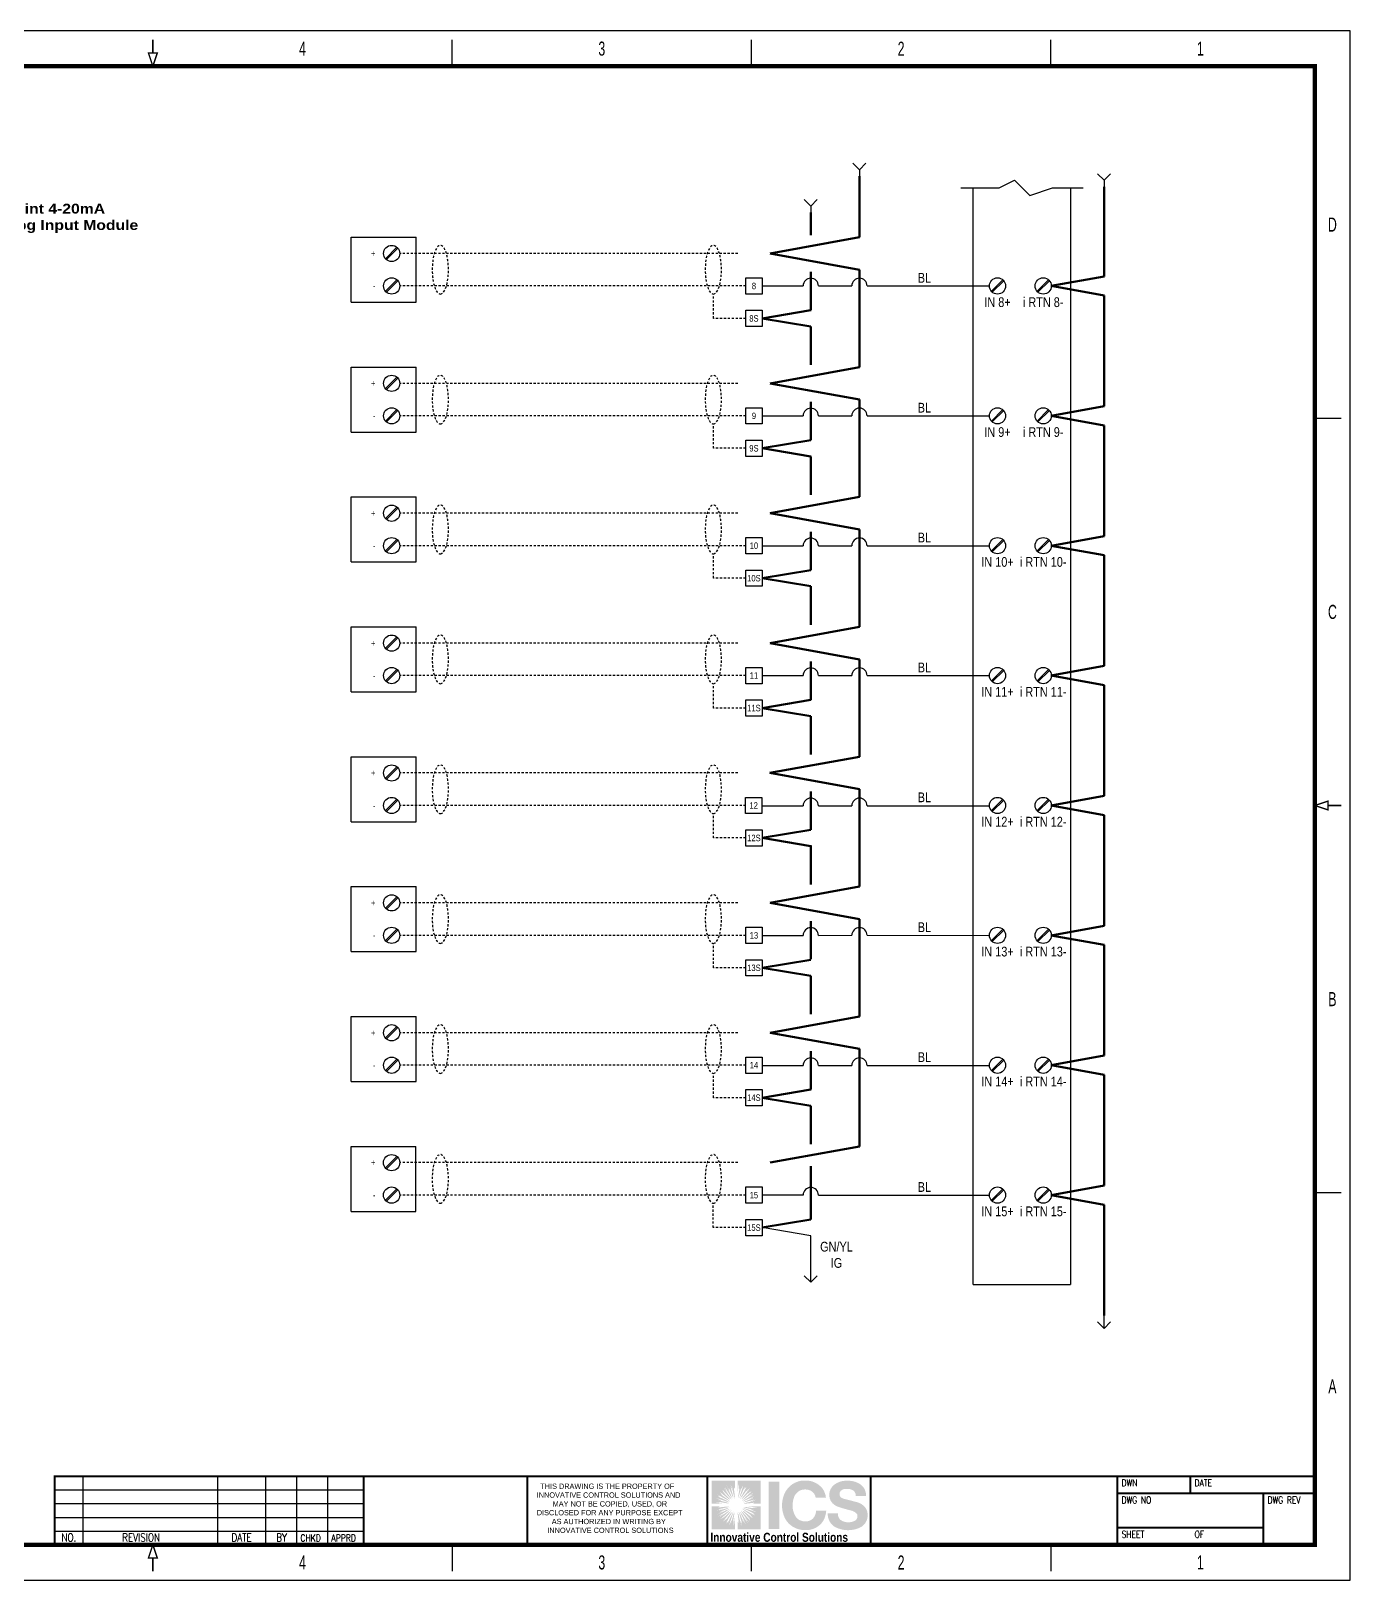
# Model space of a CAD drawing. Extents: x 0 to 136, y 0 to 88.
# Drawn here: x 61.1 to 136, y 0 to 88 of the extents above; entities that cross this region are included whole.
import ezdxf
from ezdxf.enums import TextEntityAlignment as Align

# ---------------------------------------------------------------- set-up
doc = ezdxf.new("R2010")
doc.units = 0
doc.header["$MEASUREMENT"] = 0
doc.linetypes.add('HIDDEN2', pattern=[0.1875, 0.125, -0.0625])
doc.linetypes.add('SLD-SOLID', pattern=[0])
doc.layers.get('0').update_dxf_attribs({"linetype": 'CONTINUOUS'})
for name, color, linetype in [('COVER', 6, 'SLD-SOLID'), ('DESCCHILD', 20, 'CONTINUOUS'), ('FIELD', 7, 'HIDDEN2'), ('FORM', 3, 'CONTINUOUS'), ('ICS', 5, 'CONTINUOUS'), ('REV', 6, 'CONTINUOUS'), ('REVISION', 6, 'CONTINUOUS'), ('SYMB', 4, 'CONTINUOUS'), ('TAGS', 51, 'CONTINUOUS'), ('TEXT', 3, 'CONTINUOUS'), ('WIRE', 1, 'CONTINUOUS')]:
    doc.layers.add(name, color=color, linetype=linetype)
doc.layers.add('JUMPERS', color=253, linetype='CONTINUOUS', lineweight=60)
doc.styles.add('ARIAL', font='')
doc.styles.add('ARIEL', font='arial.ttf', dxfattribs={"width": 0.8, "height": 0.2})
doc.styles.add('TITLE_LARGE', font='simplex.shx', dxfattribs={"width": 0.8, "height": 0.6})
doc.styles.get('ARIAL').set_extended_font_data('Arial Black')

# ---------------------------------------------------------------- blocks, each defined once
blk = doc.blocks.new('ICS Logo Large')
for color, points in [(7, [(0.29, 2.71), (1.14, 2.71), (0.63, 2.77), (0.53, 2.79), (0.86, 2.79), (0.77, 2.82), (0.88, 2.82), (1.28, 2.75), (1.32, 2.75), (1.35, 2.75), (1.47, 2.73), (1.42, 2.74), (1.47, 2.74), (1.31, 2.78), (1.4, 2.77), (0.67, 2.97), (0.95, 2.91), (0.83, 2.96), (0.86, 2.96), (0.65, 3.05), (0.59, 3.08), (0.78, 3.03), (1.48, 2.79), (1.38, 2.83), (1.32, 2.86), (1.31, 2.88), (1.5, 2.81), (0.7, 3.2), (0.89, 3.14), (0.77, 3.2), (0.66, 3.27), (0.82, 3.2), (0.67, 3.32), (1.47, 2.88), (1.46, 2.9), (1.53, 2.86), (1.38, 2.97), (1.37, 2.98), (1.41, 2.96), (1.01, 3.25), (0.95, 3.31), (0.99, 3.29), (0.88, 3.39), (0.91, 3.39), (0.79, 3.5), (0.9, 3.44), (1.49, 2.96), (1.45, 3.01), (1.47, 3.01), (1.58, 2.92), (1.43, 3.07), (1.49, 3.02), (1.19, 3.32), (1.06, 3.47), (1.2, 3.35), (1.03, 3.54), (1, 3.6), (1.07, 3.54), (0.99, 3.66), (1.49, 3.1), (1.47, 3.13), (1.6, 2.99), (1.59, 3.01), (1.6, 3), (1.52, 3.12), (1.63, 2.99), (1.27, 3.5), (1.09, 3.75), (1.14, 3.7), (1.33, 3.45), (1.17, 3.74), (1.27, 3.61), (1.16, 3.81), (1.18, 3.8), (1.41, 3.42), (1.61, 3.1), (1.56, 3.2), (1.57, 3.18), (1.65, 3.07), (1.65, 3.07), (1.62, 3.13), (1.66, 3.07), (1.66, 3.07), (1.64, 3.12), (1.46, 3.51), (1.37, 3.7), (1.28, 3.92), (1.31, 3.86), (1.45, 3.57), (1.5, 3.49), (1.47, 3.55), (1.36, 3.81), (1.45, 3.65), (1.49, 3.55), (1.45, 3.7), (1.43, 3.79), (1.53, 3.53), (1.67, 3.19), (1.69, 3.17), (1.69, 3.18), (1.7, 3.16), (1.74, 3.07), (1.7, 3.21), (1.72, 3.18), (1.55, 3.78), (1.56, 3.81), (1.59, 3.73), (1.53, 4.02), (1.66, 3.55), (1.61, 3.9), (1.65, 3.75), (1.72, 3.4), (1.77, 3.2), (1.8, 3.05), (1.79, 3.16), (1.79, 3.19), (1.78, 3.25), (1.8, 3.18), (1.82, 3.07), (1.82, 3.22), (1.76, 3.69), (1.76, 3.74), (1.76, 3.85), (1.79, 3.69), (1.8, 3.78), (1.83, 3.72), (1.83, 4.24), (0.29, 4.24)]), (7, [(2, 4.24), (2, 3.39), (2.06, 3.9), (2.09, 4.01), (2.09, 3.67), (2.12, 3.77), (2.12, 3.66), (2.05, 3.25), (2.05, 3.21), (2.04, 3.18), (2.02, 3.06), (2.04, 3.11), (2.04, 3.06), (2.08, 3.23), (2.06, 3.14), (2.27, 3.86), (2.21, 3.59), (2.25, 3.7), (2.25, 3.68), (2.35, 3.89), (2.37, 3.94), (2.33, 3.76), (2.09, 3.05), (2.13, 3.15), (2.16, 3.22), (2.17, 3.22), (2.1, 3.04), (2.49, 3.84), (2.43, 3.65), (2.5, 3.76), (2.56, 3.88), (2.5, 3.72), (2.62, 3.87), (2.17, 3.06), (2.19, 3.08), (2.16, 3.01), (2.26, 3.16), (2.27, 3.16), (2.26, 3.13), (2.54, 3.52), (2.6, 3.59), (2.59, 3.54), (2.69, 3.65), (2.68, 3.62), (2.8, 3.74), (2.74, 3.64), (2.26, 3.04), (2.3, 3.08), (2.3, 3.06), (2.21, 2.96), (2.36, 3.11), (2.31, 3.04), (2.62, 3.34), (2.77, 3.48), (2.64, 3.34), (2.83, 3.5), (2.9, 3.54), (2.83, 3.46), (2.96, 3.55), (2.39, 3.04), (2.42, 3.06), (2.29, 2.94), (2.3, 2.94), (2.3, 2.93), (2.41, 3.01), (2.28, 2.9), (2.79, 3.27), (3.04, 3.45), (2.99, 3.39), (2.74, 3.2), (3.03, 3.36), (2.91, 3.26), (3.11, 3.37), (3.09, 3.36), (2.72, 3.13), (2.39, 2.92), (2.49, 2.97), (2.47, 2.96), (2.36, 2.89), (2.36, 2.88), (2.42, 2.91), (2.37, 2.87), (2.37, 2.87), (2.41, 2.89), (2.81, 3.08), (3, 3.17), (3.22, 3.25), (3.15, 3.23), (2.86, 3.08), (2.79, 3.04), (2.84, 3.06), (3.11, 3.17), (2.94, 3.09), (2.85, 3.04), (2.99, 3.09), (3.08, 3.11), (2.82, 3), (2.48, 2.86), (2.46, 2.84), (2.47, 2.84), (2.45, 2.83), (2.37, 2.79), (2.51, 2.83), (2.48, 2.82), (3.07, 2.98), (3.1, 2.98), (3.03, 2.94), (3.31, 3), (2.84, 2.87), (3.2, 2.92), (3.05, 2.89), (2.69, 2.81), (2.49, 2.76), (2.35, 2.74), (2.46, 2.75), (2.49, 2.75), (2.54, 2.75), (2.47, 2.74), (2.36, 2.71), (2.52, 2.72), (2.99, 2.77), (3.04, 2.78), (3.15, 2.77), (2.99, 2.74), (3.07, 2.74), (3.01, 2.71), (3.54, 2.71), (3.54, 4.24)]), (5, [(8.39, 3.96, 0.213413), (8.08, 3.35, 0.163553), (8.22, 2.84, 0.142857), (8.62, 2.53, 0.025145), (9.56, 2.26, -0.09686), (9.84, 2.11, -0.289881), (9.95, 1.88, -0.260087), (9.81, 1.61, -0.162834), (9.34, 1.49, -0.154987), (8.88, 1.61, -0.092691), (8.77, 1.7, -0.184326), (8.65, 2.07), (7.98, 2.07, 0.264503), (8.43, 1.19, 0.257886), (10.22, 1.19, 0.386581), (10.52, 2.39, 0.201807), (9.84, 2.84, 0.002487), (9.1, 3.03, -0.125362), (8.85, 3.14, -0.416205), (8.85, 3.58, -0.214381), (9.24, 3.7, -0.17784), (9.69, 3.58, -0.23553), (9.84, 3.23), (10.52, 3.23, 0.23064), (10.2, 3.96, 0.173579), (9.29, 4.24, 0.182782)]), (7, [(1.83, 1.01), (1.83, 1.86), (1.77, 1.35), (1.74, 1.24), (1.74, 1.57), (1.71, 1.48), (1.71, 1.59), (1.78, 2), (1.78, 2.04), (1.78, 2.07), (1.8, 2.19), (1.79, 2.14), (1.79, 2.19), (1.75, 2.02), (1.76, 2.11), (1.56, 1.39), (1.62, 1.66), (1.58, 1.55), (1.58, 1.57), (1.48, 1.36), (1.45, 1.31), (1.5, 1.49), (1.74, 2.19), (1.7, 2.1), (1.67, 2.03), (1.66, 2.03), (1.72, 2.21), (1.34, 1.41), (1.4, 1.6), (1.33, 1.49), (1.27, 1.37), (1.33, 1.53), (1.21, 1.38), (1.66, 2.19), (1.63, 2.17), (1.67, 2.24), (1.57, 2.09), (1.56, 2.09), (1.57, 2.12), (1.29, 1.73), (1.23, 1.66), (1.24, 1.71), (1.14, 1.6), (1.14, 1.63), (1.03, 1.51), (1.09, 1.61), (1.57, 2.21), (1.53, 2.17), (1.53, 2.19), (1.62, 2.29), (1.47, 2.14), (1.52, 2.21), (1.21, 1.91), (1.06, 1.77), (1.18, 1.91), (0.99, 1.75), (0.93, 1.71), (1, 1.79), (0.87, 1.7), (1.44, 2.21), (1.4, 2.19), (1.54, 2.31), (1.52, 2.31), (1.53, 2.32), (1.42, 2.24), (1.55, 2.34), (1.03, 1.98), (0.79, 1.8), (0.83, 1.85), (1.09, 2.05), (0.79, 1.89), (0.92, 1.98), (0.72, 1.88), (0.73, 1.89), (1.11, 2.12), (1.44, 2.33), (1.33, 2.27), (1.35, 2.29), (1.47, 2.36), (1.47, 2.37), (1.4, 2.34), (1.46, 2.38), (1.46, 2.38), (1.41, 2.36), (1.02, 2.17), (0.83, 2.08), (0.61, 1.99), (0.67, 2.02), (0.97, 2.17), (1.04, 2.21), (0.99, 2.19), (0.72, 2.08), (0.89, 2.16), (0.98, 2.21), (0.83, 2.16), (0.75, 2.14), (1.01, 2.25), (1.35, 2.39), (1.37, 2.4), (1.36, 2.41), (1.38, 2.42), (1.46, 2.45), (1.32, 2.42), (1.35, 2.43), (0.75, 2.27), (0.73, 2.27), (0.8, 2.31), (0.52, 2.25), (0.99, 2.38), (0.63, 2.33), (0.78, 2.36), (1.13, 2.44), (1.34, 2.48), (1.48, 2.51), (1.37, 2.5), (1.34, 2.5), (1.29, 2.5), (1.35, 2.51), (1.46, 2.54), (1.31, 2.53), (0.84, 2.48), (0.79, 2.47), (0.68, 2.48), (0.84, 2.51), (0.76, 2.51), (0.82, 2.54), (0.29, 2.54), (0.29, 1.01)]), (7, [(3.54, 2.54), (2.68, 2.54), (3.2, 2.48), (3.3, 2.46), (2.97, 2.46), (3.06, 2.43), (2.95, 2.43), (2.55, 2.5), (2.51, 2.5), (2.48, 2.5), (2.35, 2.52), (2.41, 2.51), (2.35, 2.51), (2.52, 2.47), (2.43, 2.48), (3.15, 2.28), (2.88, 2.34), (2.99, 2.29), (2.97, 2.29), (3.18, 2.2), (3.24, 2.17), (3.05, 2.22), (2.35, 2.46), (2.45, 2.42), (2.51, 2.38), (2.52, 2.37), (2.33, 2.44), (3.13, 2.05), (2.94, 2.11), (3.06, 2.05), (3.17, 1.98), (3.01, 2.05), (3.16, 1.93), (2.36, 2.37), (2.37, 2.35), (2.3, 2.38), (2.45, 2.28), (2.46, 2.27), (2.42, 2.29), (2.82, 2), (2.88, 1.94), (2.84, 1.96), (2.94, 1.86), (2.92, 1.86), (3.04, 1.75), (2.93, 1.81), (2.33, 2.29), (2.38, 2.24), (2.36, 2.24), (2.25, 2.33), (2.4, 2.18), (2.34, 2.23), (2.63, 1.93), (2.77, 1.78), (2.63, 1.9), (2.8, 1.71), (2.83, 1.65), (2.76, 1.71), (2.84, 1.59), (2.34, 2.15), (2.35, 2.12), (2.23, 2.26), (2.24, 2.24), (2.22, 2.25), (2.31, 2.13), (2.2, 2.26), (2.56, 1.75), (2.74, 1.5), (2.69, 1.55), (2.5, 1.8), (2.66, 1.51), (2.56, 1.64), (2.67, 1.43), (2.65, 1.45), (2.42, 1.82), (2.22, 2.15), (2.27, 2.05), (2.25, 2.07), (2.18, 2.18), (2.18, 2.18), (2.2, 2.12), (2.17, 2.18), (2.16, 2.18), (2.18, 2.13), (2.37, 1.74), (2.46, 1.55), (2.55, 1.33), (2.52, 1.39), (2.37, 1.68), (2.33, 1.76), (2.36, 1.7), (2.46, 1.44), (2.38, 1.6), (2.34, 1.7), (2.38, 1.55), (2.4, 1.46), (2.3, 1.72), (2.16, 2.06), (2.14, 2.08), (2.14, 2.07), (2.13, 2.09), (2.09, 2.18), (2.12, 2.04), (2.11, 2.07), (2.28, 1.47), (2.27, 1.44), (2.24, 1.52), (2.29, 1.23), (2.16, 1.7), (2.22, 1.34), (2.18, 1.5), (2.1, 1.85), (2.06, 2.05), (2.03, 2.2), (2.04, 2.09), (2.04, 2.06), (2.04, 2), (2.03, 2.07), (2, 2.18), (2.01, 2.03), (2.07, 1.56), (2.07, 1.51), (2.07, 1.4), (2.04, 1.56), (2.03, 1.47), (2, 1.53), (2, 1.01), (3.54, 1.01)])]:
    blk.add_hatch(color=color).paths.add_polyline_path(points)
h = blk.add_hatch(color=5)
h.paths.add_polyline_path([(4.76, 4.18), (4.06, 4.18), (4.06, 2.71), (4.76, 2.71)])
h.paths.add_polyline_path([(4.76, 2.71), (4.06, 2.71), (4.06, 2.54), (4.76, 2.54)])
h.paths.add_polyline_path([(4.76, 2.54), (4.06, 2.54), (4.06, 1.04), (4.76, 1.04)])
h.paths.add_polyline_path([(6.13, 3.59, -0.213069), (6.84, 3.59, -0.244732), (7.18, 3.12), (7.86, 3.12, 0.136605), (7.61, 3.75, 0.156523), (6.85, 4.22, 0.02938), (6.71, 4.24), (6.22, 4.24, 0.043463), (5.98, 4.18, 0.25945), (5.02, 3.12, 0.052074), (4.95, 2.71), (5.65, 2.71, -0.075182), (5.78, 3.24, -0.13526)])
h.paths.add_polyline_path([(5.65, 2.71), (4.95, 2.71), (4.95, 2.54), (5.65, 2.54, -0.023089)])
h.paths.add_polyline_path([(5.65, 2.54), (4.95, 2.54), (4.95, 2.49, 0.052074), (5.02, 2.08, 0.195357), (5.65, 1.2, 0.150524), (6.47, 0.97, 0.167993), (7.31, 1.2, 0.182992), (7.81, 1.89, 0.049103), (7.88, 2.25), (7.21, 2.25, -0.086334), (7.11, 1.89, -0.1446), (6.84, 1.62, -0.223806), (6.13, 1.62, -0.150114), (5.84, 1.89, -0.137117)])
at = {"color": 7, "insert": (0.2, 0.79), "char_height": 0.6, "attachment_point": 1, "style": 'ARIEL'}
blk.add_mtext_dynamic_manual_height_columns('{\\fArial|b1|i0|c0|p34;Innovative Control Solutions}', width=13.0943, gutter_width=1, heights=[0], dxfattribs=at)
blk = doc.blocks.new('WIRE LABEL')
at = {"layer": 'TEXT', "style": 'ARIEL', "width": 0.8}
for tag, p in [('COLOR', (0, 0.125)), ('LABEL', (0, -0.125))]:
    blk.add_attdef(tag, text='', height=0.15, dxfattribs=at).set_placement(p, align=Align.MIDDLE_CENTER)
blk = doc.blocks.new('PLC Term')
at = {"layer": 'SYMB'}
for p, q in [((-0.095, -0.08), (0.08, 0.095)), ((-0.08, -0.095), (0.095, 0.08))]:
    blk.add_line(p, q, dxfattribs=at)
blk.add_circle((0, 0), 0.125, dxfattribs=at)
at = {"layer": 'SYMB', "color": 7, "style": 'ARIEL', "width": 0.8}
blk.add_attdef('##', text='', height=0.15, dxfattribs=at).set_placement((0, 0.25), align=Align.MIDDLE_CENTER)
at = {"layer": 'SYMB', "color": 3, "style": 'ARIEL', "width": 0.8}
blk.add_attdef('TERM', text='', height=0.15, dxfattribs=at).set_placement((0, -0.25), align=Align.MIDDLE_CENTER)
blk = doc.blocks.new('Term')
at = {"layer": 'SYMB'}
blk.add_lwpolyline([(-0.125, 0.125), (0.125, 0.125), (0.125, -0.125), (-0.125, -0.125)], close=True, dxfattribs=at)
at = {"layer": 'SYMB', "style": 'ARIEL', "width": 0.8}
blk.add_attdef('STRIP', text='', height=0.15, dxfattribs=at).set_placement((0, 0.188), align=Align.CENTER)
blk.add_attdef('##', text='', height=0.1, dxfattribs=at).set_placement((0, 0), align=Align.MIDDLE_CENTER)
blk = doc.blocks.new('E00216')
at = {"layer": 'WIRE'}
for p, q in [((0, -0.2), (0, 0)), ((0, -0.2), (-0.1, -0.1)), ((0.1, -0.1), (0, -0.2))]:
    blk.add_line(p, q, dxfattribs=at)
blk = doc.blocks.new('TO BOTTOM')
at = {"layer": 'WIRE', "linetype": 'Continuous'}
blk.add_blockref('E00216', (0, 0), dxfattribs=at)
at = {"layer": 'FIELD', "style": 'ARIEL', "width": 0.8}
for tag, p in [('SIGNAL', (0, -0.375)), ('XFRN', (0, -0.59375))]:
    blk.add_attdef(tag, text='', height=0.15, dxfattribs=at).set_placement(p, align=Align.MIDDLE)
blk = doc.blocks.new('E00215')
at = {"layer": 'WIRE'}
for p, q in [((0, 0.1), (-0.1, 0.2)), ((0.1, 0.2), (0, 0.1)), ((0, 0.1), (0, 0))]:
    blk.add_line(p, q, dxfattribs=at)
blk = doc.blocks.new('FROM TOP')
at = {"layer": 'WIRE', "linetype": 'Continuous'}
blk.add_blockref('E00215', (0, 0), dxfattribs=at)
at = {"layer": 'FIELD', "style": 'ARIEL', "width": 0.8}
for tag, p in [('SIGNAL', (0, 0.59375)), ('XFRN', (0, 0.375))]:
    blk.add_attdef(tag, text='', height=0.15, dxfattribs=at).set_placement(p, align=Align.MIDDLE)
blk = doc.blocks.new('AI3')
at = {"layer": 'SYMB'}
for p, q in [((-0.5, 0), (0.5, 0)), ((-0.5, -1), (-0.5, 0)), ((0.5, -1), (0.5, 0)), ((-0.5, -1), (0.5, -1))]:
    blk.add_line(p, q, dxfattribs=at)
for centre in [(0.125, -0.25), (0.125, -0.75)]:
    blk.add_circle(centre, 0.125, dxfattribs=at)
at = {"layer": 'DESCCHILD', "style": 'ARIEL', "width": 0.8}
blk.add_attdef('DESC1', text='', height=0.15, dxfattribs=at).set_placement((-1.875, -0.375), align=Align.CENTER)
blk.add_attdef('DESC2', text='', height=0.15, dxfattribs=at).set_placement((-1.875, -0.5), align=Align.MIDDLE_CENTER)
at = {"layer": 'TAGS', "style": 'ARIEL', "width": 0.8}
blk.add_attdef('TAG', text='', height=0.15, dxfattribs=at).set_placement((0, -1.25), align=Align.CENTER)
at = {"layer": 'TEXT', "style": 'ARIEL', "width": 0.8}
for tag, p in [('T1', (-0.125, -0.25)), ('T2', (-0.125, -0.75))]:
    blk.add_attdef(tag, text='', height=0.1, dxfattribs=at).set_placement(p, align=Align.MIDDLE_RIGHT)
blk.add_attdef('RANGE', text='', height=0.15, dxfattribs=at).set_placement((0, -1.5), align=Align.CENTER)

msp = doc.modelspace()

# ---------------------------------------------------------------- linework, layer by layer
for p, q in [((116.069, 79.097), (116.937, 79.531)), ((116.937, 79.531), (117.805, 78.663)), ((113.899, 79.097), (116.069, 79.097)), ((117.805, 78.663), (119.107, 79.097)), ((119.107, 79.097), (120.843, 79.097))]:
    msp.add_line(p, q)
at = {"layer": 'FIELD'}
for p, q in [((101.22, 75.361), (82.024, 75.361)), ((101.681, 73.516), (82.024, 73.516)), ((99.836, 71.671), (99.836, 73.055)), ((101.681, 71.671), (99.836, 71.671)), ((101.22, 67.982), (82.024, 67.982)), ((101.681, 66.137), (82.024, 66.137)), ((99.836, 64.293), (99.836, 65.676)), ((101.681, 64.293), (99.836, 64.293)), ((101.22, 60.604), (82.024, 60.604)), ((101.681, 58.759), (82.024, 58.759)), ((99.836, 56.914), (99.836, 58.298)), ((101.681, 56.914), (99.836, 56.914)), ((101.22, 53.225), (82.024, 53.225)), ((101.681, 51.381), (82.024, 51.381)), ((99.836, 49.536), (99.836, 50.919)), ((101.681, 49.536), (99.836, 49.536)), ((101.22, 45.847), (82.025, 45.847)), ((101.682, 44.002), (82.025, 44.002)), ((99.837, 42.157), (99.837, 43.541)), ((101.682, 42.157), (99.837, 42.157)), ((101.22, 38.468), (82.024, 38.468)), ((101.681, 36.624), (82.024, 36.624)), ((99.836, 34.779), (99.836, 36.162)), ((101.681, 34.779), (99.836, 34.779)), ((101.22, 31.09), (82.024, 31.09)), ((101.681, 29.245), (82.024, 29.245)), ((99.836, 27.401), (99.836, 28.784)), ((101.681, 27.401), (99.836, 27.401)), ((101.218, 23.711), (82.023, 23.711)), ((101.679, 21.867), (82.023, 21.867)), ((99.835, 20.022), (99.835, 21.406)), ((101.679, 20.022), (99.835, 20.022))]:
    msp.add_line(p, q, dxfattribs=at)
at = {"layer": 'FIELD', "extrusion": (0, 0, -1)}
for centre in [(84.33, 74.438), (99.836, 74.438), (84.33, 67.06), (99.836, 67.06), (84.33, 59.681), (99.836, 59.681), (84.33, 52.303), (99.836, 52.303), (84.331, 44.924), (99.837, 44.924), (84.33, 37.546), (99.836, 37.546), (84.33, 30.167), (99.836, 30.167), (84.328, 22.789), (99.835, 22.789)]:
    msp.add_ellipse(centre, major_axis=(0, -1.383), ratio=0.333333, dxfattribs=at)
at = {"layer": 'FORM', "linetype": 'Continuous'}
for p, q in [((85, 86), (85, 87.5)), ((119, 86), (119, 87.5)), ((85, 2), (85, 0.5)), ((119, 2), (119, 0.5))]:
    msp.add_line(p, q, dxfattribs=at)
at = {"layer": 'FORM'}
for p, q in [((62.419, 1.993), (62.419, 5.908)), ((62.419, 5.908), (79.973, 5.908)), ((64.048, 1.993), (64.048, 5.908)), ((71.682, 1.993), (71.682, 5.908)), ((74.422, 1.993), (74.422, 5.908)), ((76.184, 1.993), (76.184, 5.908)), ((77.945, 1.993), (77.945, 5.908)), ((62.419, 5.125), (79.973, 5.125)), ((62.419, 4.342), (79.973, 4.342)), ((62.419, 3.559), (79.973, 3.559)), ((62.419, 2.776), (79.973, 2.776))]:
    msp.add_line(p, q, dxfattribs=at)
at = {"layer": 'FORM', "linetype": 'Continuous'}
msp.add_lwpolyline([(0, 0), (136, 0), (136, 88), (0, 88), (0, 0)], dxfattribs=at)
for points, const_width in [([(68, 87.5), (68, 86.75), (67.75, 86.75), (68, 86), (68.25, 86.75), (68, 86.75)], 0.08), ([(102, 86), (102, 87.5)], 0.08), ([(4, 2), (134, 2), (134, 86), (2, 86), (2, 2), (4, 2)], 0.24), ([(134, 66), (135.5, 66)], 0.08), ([(135.5, 44), (134.75, 44), (134.75, 44.25), (134, 44), (134.75, 43.75), (134.75, 44)], 0.08), ([(134, 22), (135.5, 22)], 0.08), ([(134.056, 5.894), (62.419, 5.894), (62.419, 1.993)], 0.117), ([(79.973, 5.908), (79.973, 2.007)], 0.117), ([(89.274, 5.901), (89.274, 2)], 0.117), ([(99.499, 5.908), (99.499, 2.007)], 0.117), ([(108.771, 5.908), (108.771, 2.007)], 0.117), ([(122.784, 5.901), (122.784, 2)], 0.117), ([(126.929, 5.901), (126.929, 4.926)], 0.117), ([(134, 4.926), (122.784, 4.926)], 0.117), ([(131.074, 4.926), (131.074, 2)], 0.117), ([(131.074, 2.975), (122.784, 2.975)], 0.117), ([(68, 0.5), (68, 1.25), (68.25, 1.25), (68, 2), (67.75, 1.25), (68, 1.25)], 0.08), ([(102, 2), (102, 0.5)], 0.08)]:
    msp.add_lwpolyline(points, dxfattribs=dict(at, const_width=const_width))
at = {"layer": 'JUMPERS'}
for p, q in [((108.137, 76.283), (108.137, 79.75)), ((122.029, 74.061), (122.029, 79.148)), ((103.064, 75.361), (108.137, 76.283)), ((108.137, 74.438), (103.064, 75.361)), ((108.137, 68.904), (108.137, 74.438)), ((119.033, 73.516), (122.029, 74.061)), ((122.029, 72.971), (119.033, 73.516)), ((122.029, 66.682), (122.029, 72.971)), ((103.064, 67.982), (108.137, 68.904)), ((108.137, 67.06), (103.064, 67.982)), ((108.137, 61.526), (108.137, 67.06)), ((119.033, 66.137), (122.029, 66.682)), ((122.029, 65.593), (119.033, 66.137)), ((122.029, 59.304), (122.029, 65.593)), ((103.064, 60.604), (108.137, 61.526)), ((108.137, 59.681), (103.064, 60.604)), ((108.137, 54.147), (108.137, 59.681)), ((119.033, 58.759), (122.029, 59.304)), ((122.029, 58.214), (119.033, 58.759)), ((122.029, 51.925), (122.029, 58.214)), ((103.064, 53.225), (108.137, 54.147)), ((108.137, 52.303), (103.064, 53.225)), ((108.137, 46.769), (108.137, 52.303)), ((119.033, 51.381), (122.029, 51.925)), ((122.029, 50.836), (119.033, 51.381)), ((122.029, 44.547), (122.029, 50.836)), ((103.05, 45.847), (108.137, 46.769)), ((108.137, 44.924), (103.05, 45.847)), ((108.137, 39.391), (108.137, 44.924)), ((108.137, 40.313), (108.137, 44.924)), ((119.033, 44.002), (122.029, 44.547)), ((122.029, 43.457), (119.033, 44.002)), ((122.029, 37.168), (122.029, 43.457)), ((103.064, 38.468), (108.137, 39.391)), ((108.137, 37.546), (103.064, 38.468)), ((108.137, 32.012), (108.137, 37.546)), ((119.033, 36.624), (122.029, 37.168)), ((122.029, 36.079), (119.033, 36.624)), ((122.029, 29.79), (122.029, 36.079)), ((103.064, 31.09), (108.137, 32.012)), ((108.137, 30.167), (103.064, 31.09)), ((108.137, 24.634), (108.137, 30.167)), ((119.033, 29.245), (122.029, 29.79)), ((122.029, 28.701), (119.033, 29.245)), ((122.029, 22.411), (122.029, 28.701)), ((103.064, 23.711), (108.137, 24.634)), ((119.033, 21.867), (122.029, 22.411)), ((122.029, 21.322), (119.033, 21.867)), ((122.029, 15.033), (122.029, 21.322))]:
    msp.add_line(p, q, dxfattribs=at)
at = {"layer": 'JUMPERS', "color": 3}
for p, q in [((105.37, 76.409), (105.37, 77.687)), ((105.37, 72.132), (105.37, 74.312)), ((102.603, 71.671), (105.37, 72.132)), ((105.37, 71.21), (102.603, 71.671)), ((105.37, 69.03), (105.37, 71.21)), ((105.37, 64.754), (105.37, 66.934)), ((102.603, 64.293), (105.37, 64.754)), ((105.37, 63.832), (102.603, 64.293)), ((105.37, 61.652), (105.37, 63.832)), ((105.37, 57.376), (105.37, 59.555)), ((102.603, 56.914), (105.37, 57.376)), ((105.37, 56.453), (102.603, 56.914)), ((105.37, 54.273), (105.37, 56.453)), ((105.37, 49.997), (105.37, 52.177)), ((102.603, 49.536), (105.37, 49.997)), ((105.37, 49.075), (102.603, 49.536)), ((105.37, 46.895), (105.37, 49.075)), ((105.37, 42.619), (105.37, 44.799)), ((102.603, 42.157), (105.37, 42.619)), ((105.37, 41.696), (102.603, 42.157)), ((105.37, 39.516), (105.37, 41.734)), ((105.37, 35.278), (105.37, 37.42)), ((102.603, 34.779), (105.37, 35.24)), ((105.37, 34.318), (102.603, 34.779)), ((105.37, 32.138), (105.37, 34.318)), ((105.37, 27.862), (105.37, 30.042)), ((102.603, 27.401), (105.37, 27.862)), ((105.37, 26.939), (102.603, 27.401)), ((105.37, 24.759), (105.37, 26.939)), ((105.37, 20.483), (105.37, 23.502)), ((102.603, 20.022), (105.37, 20.483))]:
    msp.add_line(p, q, dxfattribs=at)
at = {"layer": 'REVISION', "color": 1}
msp.add_line((104.936, 21.869), (102.602, 21.869), dxfattribs=at)
at = {"layer": 'SYMB'}
for p, q in [((114.593, 16.794), (114.593, 79.049)), ((120.127, 79.049), (120.127, 16.789)), ((114.593, 16.789), (120.127, 16.789))]:
    msp.add_line(p, q, dxfattribs=at)
at = {"layer": 'TEXT'}
for p, q in [((81.216, 75.065), (81.858, 75.711)), ((81.268, 75.01), (81.917, 75.656)), ((81.216, 73.221), (81.858, 73.866)), ((81.268, 73.165), (81.917, 73.811)), ((81.216, 67.687), (81.858, 68.333)), ((81.268, 67.632), (81.917, 68.277)), ((81.216, 65.842), (81.858, 66.488)), ((81.268, 65.787), (81.917, 66.433)), ((81.216, 60.308), (81.858, 60.954)), ((81.268, 60.253), (81.917, 60.899)), ((81.216, 58.464), (81.858, 59.109)), ((81.268, 58.409), (81.917, 59.054)), ((81.216, 52.93), (81.858, 53.576)), ((81.268, 52.875), (81.917, 53.52)), ((81.216, 51.085), (81.858, 51.731)), ((81.268, 51.03), (81.917, 51.676)), ((81.217, 45.552), (81.859, 46.197)), ((81.269, 45.496), (81.918, 46.142)), ((81.217, 43.707), (81.859, 44.353)), ((81.269, 43.652), (81.918, 44.297)), ((81.216, 38.173), (81.858, 38.819)), ((81.268, 38.118), (81.917, 38.763)), ((81.216, 36.328), (81.858, 36.974)), ((81.268, 36.273), (81.917, 36.919)), ((81.216, 30.795), (81.858, 31.44)), ((81.268, 30.739), (81.917, 31.385)), ((81.216, 28.95), (81.858, 29.596)), ((81.268, 28.895), (81.917, 29.54)), ((81.215, 23.416), (81.857, 24.062)), ((81.266, 23.361), (81.916, 24.006)), ((81.215, 21.572), (81.857, 22.217)), ((81.266, 21.516), (81.916, 22.162))]:
    msp.add_line(p, q, dxfattribs=at)
at = {"layer": 'WIRE'}
for p, q in [((102.603, 73.516), (104.936, 73.517)), ((105.804, 73.517), (107.703, 73.517)), ((108.571, 73.517), (115.516, 73.516)), ((102.603, 66.138), (104.936, 66.137)), ((105.804, 66.137), (107.703, 66.139)), ((108.571, 66.139), (115.516, 66.137)), ((102.603, 58.76), (104.936, 58.759)), ((105.804, 58.759), (107.703, 58.76)), ((108.571, 58.76), (115.516, 58.759)), ((102.603, 51.381), (104.936, 51.38)), ((105.804, 51.381), (107.703, 51.382)), ((108.571, 51.382), (115.516, 51.381)), ((102.604, 43.985), (104.936, 43.984)), ((105.804, 43.984), (107.703, 43.986)), ((108.571, 43.986), (115.516, 43.984)), ((102.603, 36.624), (104.936, 36.623)), ((105.804, 36.624), (107.703, 36.625)), ((108.571, 36.625), (115.516, 36.624)), ((102.603, 29.229), (104.936, 29.227)), ((105.804, 29.228), (107.703, 29.229)), ((108.571, 29.229), (115.516, 29.228)), ((105.804, 21.867), (107.703, 21.868)), ((107.703, 21.868), (115.516, 21.867)), ((105.37, 19.561), (102.603, 20.022)), ((105.37, 17.65), (105.37, 19.561))]:
    msp.add_line(p, q, dxfattribs=at)
at = {"layer": 'WIRE', "color": 1}
for centre in [(105.37, 73.517), (108.137, 73.517), (105.37, 66.137), (108.137, 66.139), (105.37, 58.758), (108.137, 58.76), (105.37, 51.38), (108.137, 51.382), (105.37, 43.984), (108.137, 43.986), (105.37, 36.623), (108.137, 36.625), (105.37, 29.227), (108.137, 29.229), (105.37, 21.869)]:
    msp.add_arc(centre, 0.434, 0, 180, dxfattribs=at)

# ---------------------------------------------------------------- block references
ref = msp.add_blockref('WIRE LABEL', (111.826, 73.516), dxfattribs=dict(xscale=3.68923375, yscale=3.68923375, zscale=3.68923375))
ref.add_attrib('COLOR', 'BL', dxfattribs={"layer": 'TEXT', "height": 0.5534, "style": 'ARIEL', "width": 0.8}).set_placement((111.826, 73.977), align=Align.MIDDLE_CENTER)
ref = msp.add_blockref('WIRE LABEL', (111.826, 66.137), dxfattribs=dict(xscale=3.68923375, yscale=3.68923375, zscale=3.68923375))
ref.add_attrib('COLOR', 'BL', dxfattribs={"layer": 'TEXT', "height": 0.5534, "style": 'ARIEL', "width": 0.8}).set_placement((111.826, 66.599), align=Align.MIDDLE_CENTER)
ref = msp.add_blockref('WIRE LABEL', (111.826, 58.759), dxfattribs=dict(xscale=3.68923375, yscale=3.68923375, zscale=3.68923375))
ref.add_attrib('COLOR', 'BL', dxfattribs={"layer": 'TEXT', "height": 0.5534, "style": 'ARIEL', "width": 0.8}).set_placement((111.826, 59.22), align=Align.MIDDLE_CENTER)
ref = msp.add_blockref('WIRE LABEL', (111.826, 51.381), dxfattribs=dict(xscale=3.68923375, yscale=3.68923375, zscale=3.68923375))
ref.add_attrib('COLOR', 'BL', dxfattribs={"layer": 'TEXT', "height": 0.5534, "style": 'ARIEL', "width": 0.8}).set_placement((111.826, 51.842), align=Align.MIDDLE_CENTER)
ref = msp.add_blockref('WIRE LABEL', (111.826, 44.002), dxfattribs=dict(xscale=3.68923375, yscale=3.68923375, zscale=3.68923375))
ref.add_attrib('COLOR', 'BL', dxfattribs={"layer": 'TEXT', "height": 0.5534, "style": 'ARIEL', "width": 0.8}).set_placement((111.826, 44.463), align=Align.MIDDLE_CENTER)
ref = msp.add_blockref('WIRE LABEL', (111.826, 36.624), dxfattribs=dict(xscale=3.68923375, yscale=3.68923375, zscale=3.68923375))
ref.add_attrib('COLOR', 'BL', dxfattribs={"layer": 'TEXT', "height": 0.5534, "style": 'ARIEL', "width": 0.8}).set_placement((111.826, 37.085), align=Align.MIDDLE_CENTER)
ref = msp.add_blockref('WIRE LABEL', (111.826, 29.245), dxfattribs=dict(xscale=3.68923375, yscale=3.68923375, zscale=3.68923375))
ref.add_attrib('COLOR', 'BL', dxfattribs={"layer": 'TEXT', "height": 0.5534, "style": 'ARIEL', "width": 0.8}).set_placement((111.826, 29.706), align=Align.MIDDLE_CENTER)
ref = msp.add_blockref('WIRE LABEL', (111.826, 21.867), dxfattribs=dict(xscale=3.68923375, yscale=3.68923375, zscale=3.68923375))
ref.add_attrib('COLOR', 'BL', dxfattribs={"layer": 'TEXT', "height": 0.5534, "style": 'ARIEL', "width": 0.8}).set_placement((111.826, 22.328), align=Align.MIDDLE_CENTER)
at = {"xscale": 3.68923375, "yscale": 3.68923375, "zscale": 3.68923375}
msp.add_blockref('WIRE LABEL', (106.83, 18.475), dxfattribs=at).add_auto_attribs({'LABEL': 'IG', 'COLOR': 'GN/YL'})
at = {"layer": 'FIELD', "xscale": 3.68923375, "yscale": 3.68923375, "zscale": 3.68923375}
for name, p in [('FROM TOP', (108.137, 79.75)), ('FROM TOP', (122.029, 79.148)), ('FROM TOP', (105.37, 77.687)), ('TO BOTTOM', (105.37, 17.65)), ('TO BOTTOM', (122.029, 15.033))]:
    msp.add_blockref(name, p, dxfattribs=at)
at = {"layer": 'FIELD'}
ref = msp.add_blockref('AI3', (81.102, 76.283), dxfattribs=dict(at, xscale=3.68923375, yscale=3.68923375, zscale=3.68923375))
ref.add_attrib('T2', '-', dxfattribs={"layer": 'TEXT', "height": 0.369, "style": 'ARIEL', "width": 0.8}).set_placement((80.641, 73.516), align=Align.MIDDLE_RIGHT)
ref.add_attrib('T1', '+', dxfattribs={"layer": 'TEXT', "height": 0.369, "style": 'ARIEL', "width": 0.8}).set_placement((80.641, 75.361), align=Align.MIDDLE_RIGHT)
ref = msp.add_blockref('Term', (102.142, 73.516), dxfattribs=dict(at, xscale=3.68923375, yscale=3.68923375, zscale=3.68923375))
ref.add_attrib('##', '8', dxfattribs={"layer": 'SYMB', "height": 0.369, "style": 'ARIEL', "width": 0.8}).set_placement((102.142, 73.516), align=Align.MIDDLE_CENTER)
ref = msp.add_blockref('Term', (102.142, 71.671), dxfattribs=dict(at, xscale=3.68923375, yscale=3.68923375, zscale=3.68923375))
ref.add_attrib('##', '8S', dxfattribs={"layer": 'SYMB', "height": 0.3689, "style": 'ARIEL', "width": 0.8}).set_placement((102.142, 71.671), align=Align.MIDDLE_CENTER)
ref = msp.add_blockref('AI3', (81.102, 68.904), dxfattribs=dict(at, xscale=3.68923375, yscale=3.68923375, zscale=3.68923375))
ref.add_attrib('T2', '-', dxfattribs={"layer": 'TEXT', "height": 0.369, "style": 'ARIEL', "width": 0.8}).set_placement((80.641, 66.137), align=Align.MIDDLE_RIGHT)
ref.add_attrib('T1', '+', dxfattribs={"layer": 'TEXT', "height": 0.369, "style": 'ARIEL', "width": 0.8}).set_placement((80.641, 67.982), align=Align.MIDDLE_RIGHT)
ref = msp.add_blockref('Term', (102.142, 66.137), dxfattribs=dict(at, xscale=3.68923375, yscale=3.68923375, zscale=3.68923375))
ref.add_attrib('##', '9', dxfattribs={"layer": 'SYMB', "height": 0.369, "style": 'ARIEL', "width": 0.8}).set_placement((102.142, 66.137), align=Align.MIDDLE_CENTER)
ref = msp.add_blockref('Term', (102.142, 64.293), dxfattribs=dict(at, xscale=3.68923375, yscale=3.68923375, zscale=3.68923375))
ref.add_attrib('##', '9S', dxfattribs={"layer": 'SYMB', "height": 0.3689, "style": 'ARIEL', "width": 0.8}).set_placement((102.142, 64.293), align=Align.MIDDLE_CENTER)
ref = msp.add_blockref('AI3', (81.102, 61.526), dxfattribs=dict(at, xscale=3.68923375, yscale=3.68923375, zscale=3.68923375))
ref.add_attrib('T2', '-', dxfattribs={"layer": 'TEXT', "height": 0.369, "style": 'ARIEL', "width": 0.8}).set_placement((80.641, 58.759), align=Align.MIDDLE_RIGHT)
ref.add_attrib('T1', '+', dxfattribs={"layer": 'TEXT', "height": 0.369, "style": 'ARIEL', "width": 0.8}).set_placement((80.641, 60.604), align=Align.MIDDLE_RIGHT)
ref = msp.add_blockref('Term', (102.142, 58.759), dxfattribs=dict(at, xscale=3.68923375, yscale=3.68923375, zscale=3.68923375))
ref.add_attrib('##', '10', dxfattribs={"layer": 'SYMB', "height": 0.3689, "style": 'ARIEL', "width": 0.8}).set_placement((102.142, 58.759), align=Align.MIDDLE_CENTER)
ref = msp.add_blockref('Term', (102.142, 56.914), dxfattribs=dict(at, xscale=3.68923375, yscale=3.68923375, zscale=3.68923375))
ref.add_attrib('##', '10S', dxfattribs={"layer": 'SYMB', "height": 0.3689, "style": 'ARIEL', "width": 0.8}).set_placement((102.142, 56.914), align=Align.MIDDLE_CENTER)
ref = msp.add_blockref('AI3', (81.102, 54.147), dxfattribs=dict(at, xscale=3.68923375, yscale=3.68923375, zscale=3.68923375))
ref.add_attrib('T2', '-', dxfattribs={"layer": 'TEXT', "height": 0.369, "style": 'ARIEL', "width": 0.8}).set_placement((80.641, 51.381), align=Align.MIDDLE_RIGHT)
ref.add_attrib('T1', '+', dxfattribs={"layer": 'TEXT', "height": 0.369, "style": 'ARIEL', "width": 0.8}).set_placement((80.641, 53.225), align=Align.MIDDLE_RIGHT)
ref = msp.add_blockref('Term', (102.142, 51.381), dxfattribs=dict(at, xscale=3.68923375, yscale=3.68923375, zscale=3.68923375))
ref.add_attrib('##', '11', dxfattribs={"layer": 'SYMB', "height": 0.3689, "style": 'ARIEL', "width": 0.8}).set_placement((102.142, 51.381), align=Align.MIDDLE_CENTER)
ref = msp.add_blockref('Term', (102.142, 49.536), dxfattribs=dict(at, xscale=3.68923375, yscale=3.68923375, zscale=3.68923375))
ref.add_attrib('##', '11S', dxfattribs={"layer": 'SYMB', "height": 0.3689, "style": 'ARIEL', "width": 0.8}).set_placement((102.142, 49.536), align=Align.MIDDLE_CENTER)
ref = msp.add_blockref('AI3', (81.103, 46.769), dxfattribs=dict(at, xscale=3.68923375, yscale=3.68923375, zscale=3.68923375))
ref.add_attrib('T2', '-', dxfattribs={"layer": 'TEXT', "height": 0.369, "style": 'ARIEL', "width": 0.8}).set_placement((80.642, 44.002), align=Align.MIDDLE_RIGHT)
ref.add_attrib('T1', '+', dxfattribs={"layer": 'TEXT', "height": 0.369, "style": 'ARIEL', "width": 0.8}).set_placement((80.642, 45.847), align=Align.MIDDLE_RIGHT)
ref = msp.add_blockref('Term', (102.128, 44.002), dxfattribs=dict(at, xscale=3.68923375, yscale=3.68923375, zscale=3.68923375))
ref.add_attrib('##', '12', dxfattribs={"layer": 'SYMB', "height": 0.3689, "style": 'ARIEL', "width": 0.8}).set_placement((102.128, 44.002), align=Align.MIDDLE_CENTER)
ref = msp.add_blockref('Term', (102.143, 42.157), dxfattribs=dict(at, xscale=3.68923375, yscale=3.68923375, zscale=3.68923375))
ref.add_attrib('##', '12S', dxfattribs={"layer": 'SYMB', "height": 0.3689, "style": 'ARIEL', "width": 0.8}).set_placement((102.143, 42.157), align=Align.MIDDLE_CENTER)
ref = msp.add_blockref('AI3', (81.102, 39.391), dxfattribs=dict(at, xscale=3.68923375, yscale=3.68923375, zscale=3.68923375))
ref.add_attrib('T2', '-', dxfattribs={"layer": 'TEXT', "height": 0.369, "style": 'ARIEL', "width": 0.8}).set_placement((80.641, 36.624), align=Align.MIDDLE_RIGHT)
ref.add_attrib('T1', '+', dxfattribs={"layer": 'TEXT', "height": 0.369, "style": 'ARIEL', "width": 0.8}).set_placement((80.641, 38.468), align=Align.MIDDLE_RIGHT)
ref = msp.add_blockref('AI3', (81.102, 39.391), dxfattribs=dict(at, xscale=3.68923375, yscale=3.68923375, zscale=3.68923375))
ref.add_attrib('T2', '-', dxfattribs={"layer": 'TEXT', "height": 0.369, "style": 'ARIEL', "width": 0.8}).set_placement((80.641, 36.624), align=Align.MIDDLE_RIGHT)
ref.add_attrib('T1', '+', dxfattribs={"layer": 'TEXT', "height": 0.369, "style": 'ARIEL', "width": 0.8}).set_placement((80.641, 38.468), align=Align.MIDDLE_RIGHT)
ref = msp.add_blockref('Term', (102.142, 36.624), dxfattribs=dict(at, xscale=3.68923375, yscale=3.68923375, zscale=3.68923375))
ref.add_attrib('##', '13', dxfattribs={"layer": 'SYMB', "height": 0.3689, "style": 'ARIEL', "width": 0.8}).set_placement((102.142, 36.624), align=Align.MIDDLE_CENTER)
ref = msp.add_blockref('Term', (102.142, 34.779), dxfattribs=dict(at, xscale=3.68923375, yscale=3.68923375, zscale=3.68923375))
ref.add_attrib('##', '13S', dxfattribs={"layer": 'SYMB', "height": 0.3689, "style": 'ARIEL', "width": 0.8}).set_placement((102.142, 34.779), align=Align.MIDDLE_CENTER)
ref = msp.add_blockref('AI3', (81.102, 32.012), dxfattribs=dict(at, xscale=3.68923375, yscale=3.68923375, zscale=3.68923375))
ref.add_attrib('T2', '-', dxfattribs={"layer": 'TEXT', "height": 0.369, "style": 'ARIEL', "width": 0.8}).set_placement((80.641, 29.245), align=Align.MIDDLE_RIGHT)
ref.add_attrib('T1', '+', dxfattribs={"layer": 'TEXT', "height": 0.369, "style": 'ARIEL', "width": 0.8}).set_placement((80.641, 31.09), align=Align.MIDDLE_RIGHT)
ref = msp.add_blockref('Term', (102.142, 29.245), dxfattribs=dict(at, xscale=3.68923375, yscale=3.68923375, zscale=3.68923375))
ref.add_attrib('##', '14', dxfattribs={"layer": 'SYMB', "height": 0.3689, "style": 'ARIEL', "width": 0.8}).set_placement((102.142, 29.245), align=Align.MIDDLE_CENTER)
ref = msp.add_blockref('Term', (102.142, 27.401), dxfattribs=dict(at, xscale=3.68923375, yscale=3.68923375, zscale=3.68923375))
ref.add_attrib('##', '14S', dxfattribs={"layer": 'SYMB', "height": 0.3689, "style": 'ARIEL', "width": 0.8}).set_placement((102.138, 27.403), align=Align.MIDDLE_CENTER)
ref = msp.add_blockref('AI3', (81.1, 24.634), dxfattribs=dict(at, xscale=3.68923375, yscale=3.68923375, zscale=3.68923375))
ref.add_attrib('T2', '-', dxfattribs={"layer": 'TEXT', "height": 0.369, "style": 'ARIEL', "width": 0.8}).set_placement((80.639, 21.867), align=Align.MIDDLE_RIGHT)
ref.add_attrib('T1', '+', dxfattribs={"layer": 'TEXT', "height": 0.369, "style": 'ARIEL', "width": 0.8}).set_placement((80.639, 23.711), align=Align.MIDDLE_RIGHT)
ref = msp.add_blockref('Term', (102.14, 21.867), dxfattribs=dict(at, xscale=3.68923375, yscale=3.68923375, zscale=3.68923375))
ref.add_attrib('##', '15', dxfattribs={"layer": 'SYMB', "height": 0.3689, "style": 'ARIEL', "width": 0.8}).set_placement((102.14, 21.867), align=Align.MIDDLE_CENTER)
ref = msp.add_blockref('Term', (102.14, 20.022), dxfattribs=dict(at, xscale=3.68923375, yscale=3.68923375, zscale=3.68923375))
ref.add_attrib('##', '15S', dxfattribs={"layer": 'SYMB', "height": 0.3689, "style": 'ARIEL', "width": 0.8}).set_placement((102.14, 20.022), align=Align.MIDDLE_CENTER)
at = {"layer": 'ICS', "xscale": 0.8566647509566017, "yscale": 0.8566647509566017, "zscale": 0.8566647509566017}
msp.add_blockref('ICS Logo Large', (99.499, 2.007), dxfattribs=at)
at = {"layer": 'TEXT'}
ref = msp.add_blockref('PLC Term', (115.977, 73.516), dxfattribs=dict(at, xscale=3.68923375, yscale=3.68923375, zscale=3.68923375))
ref.add_attrib('TERM', 'IN 8+', dxfattribs={"layer": 'SYMB', "color": 3, "height": 0.5534, "style": 'ARIEL', "width": 0.8}).set_placement((115.977, 72.594), align=Align.MIDDLE_CENTER)
ref = msp.add_blockref('PLC Term', (118.572, 73.516), dxfattribs=dict(at, xscale=3.68923375, yscale=3.68923375, zscale=3.68923375))
ref.add_attrib('TERM', 'i RTN 8-', dxfattribs={"layer": 'SYMB', "color": 3, "height": 0.5534, "style": 'ARIEL', "width": 0.8}).set_placement((118.572, 72.594), align=Align.MIDDLE_CENTER)
ref = msp.add_blockref('PLC Term', (115.977, 66.137), dxfattribs=dict(at, xscale=3.68923375, yscale=3.68923375, zscale=3.68923375))
ref.add_attrib('TERM', 'IN 9+', dxfattribs={"layer": 'SYMB', "color": 3, "height": 0.5534, "style": 'ARIEL', "width": 0.8}).set_placement((115.977, 65.215), align=Align.MIDDLE_CENTER)
ref = msp.add_blockref('PLC Term', (118.572, 66.137), dxfattribs=dict(at, xscale=3.68923375, yscale=3.68923375, zscale=3.68923375))
ref.add_attrib('TERM', 'i RTN 9-', dxfattribs={"layer": 'SYMB', "color": 3, "height": 0.5534, "style": 'ARIEL', "width": 0.8}).set_placement((118.572, 65.215), align=Align.MIDDLE_CENTER)
ref = msp.add_blockref('PLC Term', (115.977, 58.759), dxfattribs=dict(at, xscale=3.68923375, yscale=3.68923375, zscale=3.68923375))
ref.add_attrib('TERM', 'IN 10+', dxfattribs={"layer": 'SYMB', "color": 3, "height": 0.5534, "style": 'ARIEL', "width": 0.8}).set_placement((115.977, 57.837), align=Align.MIDDLE_CENTER)
ref = msp.add_blockref('PLC Term', (118.572, 58.759), dxfattribs=dict(at, xscale=3.68923375, yscale=3.68923375, zscale=3.68923375))
ref.add_attrib('TERM', 'i RTN 10-', dxfattribs={"layer": 'SYMB', "color": 3, "height": 0.5534, "style": 'ARIEL', "width": 0.8}).set_placement((118.572, 57.837), align=Align.MIDDLE_CENTER)
ref = msp.add_blockref('PLC Term', (115.977, 51.381), dxfattribs=dict(at, xscale=3.68923375, yscale=3.68923375, zscale=3.68923375))
ref.add_attrib('TERM', 'IN 11+', dxfattribs={"layer": 'SYMB', "color": 3, "height": 0.5534, "style": 'ARIEL', "width": 0.8}).set_placement((115.977, 50.458), align=Align.MIDDLE_CENTER)
ref = msp.add_blockref('PLC Term', (118.572, 51.381), dxfattribs=dict(at, xscale=3.68923375, yscale=3.68923375, zscale=3.68923375))
ref.add_attrib('TERM', 'i RTN 11-', dxfattribs={"layer": 'SYMB', "color": 3, "height": 0.5534, "style": 'ARIEL', "width": 0.8}).set_placement((118.572, 50.458), align=Align.MIDDLE_CENTER)
ref = msp.add_blockref('PLC Term', (115.977, 44.002), dxfattribs=dict(at, xscale=3.68923375, yscale=3.68923375, zscale=3.68923375))
ref.add_attrib('TERM', 'IN 12+', dxfattribs={"layer": 'SYMB', "color": 3, "height": 0.5534, "style": 'ARIEL', "width": 0.8}).set_placement((115.977, 43.08), align=Align.MIDDLE_CENTER)
ref = msp.add_blockref('PLC Term', (118.572, 44.002), dxfattribs=dict(at, xscale=3.68923375, yscale=3.68923375, zscale=3.68923375))
ref.add_attrib('TERM', 'i RTN 12-', dxfattribs={"layer": 'SYMB', "color": 3, "height": 0.5534, "style": 'ARIEL', "width": 0.8}).set_placement((118.572, 43.08), align=Align.MIDDLE_CENTER)
ref = msp.add_blockref('PLC Term', (115.977, 36.624), dxfattribs=dict(at, xscale=3.68923375, yscale=3.68923375, zscale=3.68923375))
ref.add_attrib('TERM', 'IN 13+', dxfattribs={"layer": 'SYMB', "color": 3, "height": 0.5534, "style": 'ARIEL', "width": 0.8}).set_placement((115.977, 35.701), align=Align.MIDDLE_CENTER)
ref = msp.add_blockref('PLC Term', (118.572, 36.624), dxfattribs=dict(at, xscale=3.68923375, yscale=3.68923375, zscale=3.68923375))
ref.add_attrib('TERM', 'i RTN 13-', dxfattribs={"layer": 'SYMB', "color": 3, "height": 0.5534, "style": 'ARIEL', "width": 0.8}).set_placement((118.572, 35.701), align=Align.MIDDLE_CENTER)
ref = msp.add_blockref('PLC Term', (115.977, 29.245), dxfattribs=dict(at, xscale=3.68923375, yscale=3.68923375, zscale=3.68923375))
ref.add_attrib('TERM', 'IN 14+', dxfattribs={"layer": 'SYMB', "color": 3, "height": 0.5534, "style": 'ARIEL', "width": 0.8}).set_placement((115.977, 28.323), align=Align.MIDDLE_CENTER)
ref = msp.add_blockref('PLC Term', (118.572, 29.245), dxfattribs=dict(at, xscale=3.68923375, yscale=3.68923375, zscale=3.68923375))
ref.add_attrib('TERM', 'i RTN 14-', dxfattribs={"layer": 'SYMB', "color": 3, "height": 0.5534, "style": 'ARIEL', "width": 0.8}).set_placement((118.572, 28.323), align=Align.MIDDLE_CENTER)
ref = msp.add_blockref('PLC Term', (115.977, 21.867), dxfattribs=dict(at, xscale=3.68923375, yscale=3.68923375, zscale=3.68923375))
ref.add_attrib('TERM', 'IN 15+', dxfattribs={"layer": 'SYMB', "color": 3, "height": 0.5534, "style": 'ARIEL', "width": 0.8}).set_placement((115.977, 20.944), align=Align.MIDDLE_CENTER)
ref = msp.add_blockref('PLC Term', (118.572, 21.867), dxfattribs=dict(at, xscale=3.68923375, yscale=3.68923375, zscale=3.68923375))
ref.add_attrib('TERM', 'i RTN 15-', dxfattribs={"layer": 'SYMB', "color": 3, "height": 0.5534, "style": 'ARIEL', "width": 0.8}).set_placement((118.572, 20.944), align=Align.MIDDLE_CENTER)

# ---------------------------------------------------------------- texts
at = {"layer": 'COVER', "insert": (88.478, 5.479), "char_height": 0.30054, "attachment_point": 1}
msp.add_mtext_dynamic_manual_height_columns('\\pi1.52948;THIS DRAWING IS THE PROPERTY OF\\P\\pi1.32912;INNOVATIVE CONTROL SOLUTIONS AND\\P\\pi2.23073;MAY NOT BE COPIED, USED, OR\\P\\pi1.32912;DISCLOSED FOR ANY PURPOSE EXCEPT\\P\\pi2.18064;AS AUTHORIZED IN WRITING BY\\P\\pi1.9302;INNOVATIVE CONTROL SOLUTIONS', width=12.07506, gutter_width=4, heights=[0], dxfattribs=at)
at = {"layer": 'FORM', "linetype": 'Continuous', "width": 0.65}
for s, p in [('4', (76.5, 87)), ('3', (93.5, 87)), ('2', (110.5, 87)), ('1', (127.5, 87)), ('D', (135, 77)), ('C', (135, 55)), ('B', (135, 33)), ('A', (135, 11)), ('4', (76.5, 1)), ('3', (93.5, 1)), ('2', (110.5, 1)), ('1', (127.5, 1))]:
    msp.add_text(s, height=0.8, dxfattribs=at).set_placement(p, align=Align.MIDDLE)
at = {"layer": 'FORM', "linetype": 'Continuous', "style": 'TITLE_LARGE', "width": 0.8}
for s, p in [('DWN', (123.028, 5.323)), ('DATE', (127.173, 5.323)), ('DWG NO', (123.028, 4.348)), ('DWG REV', (131.318, 4.348)), ('SHEET', (123.028, 2.397)), ('OF', (127.173, 2.397))]:
    msp.add_text(s, height=0.3901, dxfattribs=at).set_placement(p)
at = {"layer": 'REV', "style": 'TITLE_LARGE', "width": 0.8}
for s, height, p in [('NO.', 0.4546, (62.809, 2.189)), ('REVISION', 0.4546, (66.256, 2.189)), ('DATE', 0.4546, (72.465, 2.189)), ('BY', 0.4546, (75.009, 2.189)), ('CHKD', 0.3977, (76.379, 2.189)), ('APPRD', 0.3977, (78.141, 2.189))]:
    msp.add_text(s, height=height, dxfattribs=at).set_placement(p)
at = {"layer": 'TEXT', "insert": (58.339, 75.593), "char_height": 0.55854, "attachment_point": 7, "style": 'ARIAL'}
msp.add_mtext_dynamic_manual_height_columns('{\\C3;16 Point 4-20mA \\PAnalog Input Module\\P }', width=9.38173, gutter_width=0.556, heights=[0], dxfattribs=at)

doc.saveas('drawing.dxf')
